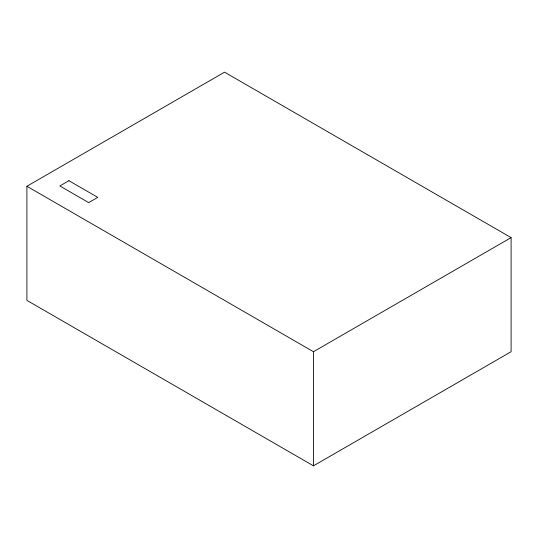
<?xml version="1.0" encoding="UTF-8"?>
<svg xmlns="http://www.w3.org/2000/svg" width="538" height="538" viewBox="0 0 538 538"><rect width="100%" height="100%" fill="white"/><g stroke="black" fill="none" stroke-linecap="round" stroke-linejoin="round"><path stroke-width="0.81" d="M26.9 186.276L224.534 72.173L511.1 237.621L511.1 351.724L313.466 465.827L26.9 300.379L26.9 186.276L313.466 351.724L511.1 237.621M313.466 351.724L313.466 465.827M68.925 180.707L59.832 185.96L88.689 202.618L97.775 197.365L68.925 180.707"/></g></svg>
